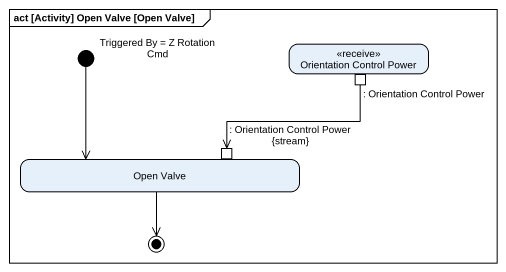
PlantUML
@startuml
mainframe act [Activity] Open Valve [Open Valve]
hide empty description
state "Orientation Control Power" as Orientation_Control_Power <<receive>> {
  state ": Orientation Control Power" as Orientation_Control_Power_2 <<outputPin>>
}
state "Triggered By = Z Rotation Cmd" as Triggered_By_Z_Rotation_Cmd <<start>>
state "Open Valve" as Open_Valve {
  state ": Orientation Control Power {stream}" as Orientation_Control_Power_3 <<inputPin>>
}
Triggered_By_Z_Rotation_Cmd --> Open_Valve
Orientation_Control_Power_2 -left-> Orientation_Control_Power_3
Open_Valve --> [*]
@enduml
